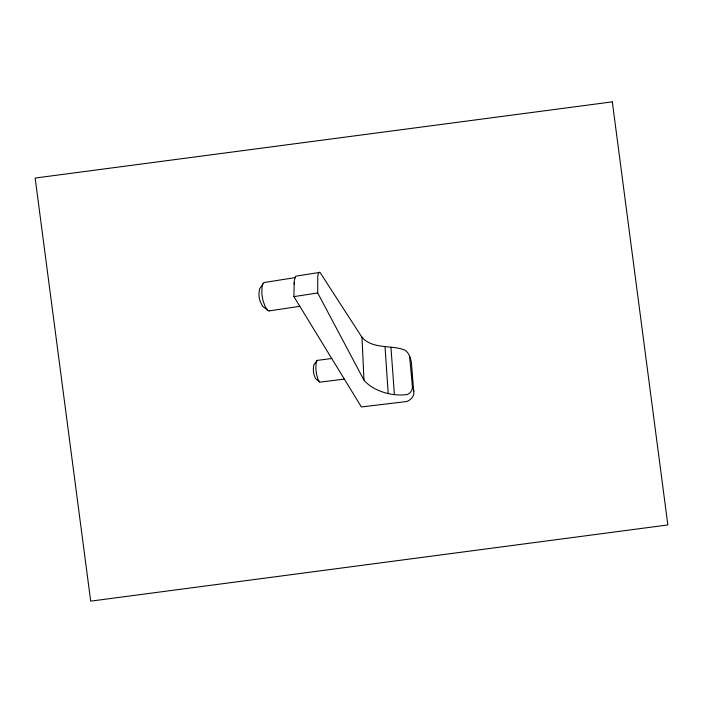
<?xml version="1.0" encoding="UTF-8"?>
<svg xmlns="http://www.w3.org/2000/svg" width="703" height="703" viewBox="0 0 703 703"><rect width="100%" height="100%" fill="white"/><g stroke="black" fill="none" stroke-linecap="round" stroke-linejoin="round"><path stroke-width="1.05" d="M293.889 296.613L294.249 280.673L295.664 276.2L319.97 272.351L361.983 337.308C372.731 349.488 391.07 344.707 404.656 349.997C408.671 352.352 410.288 357.089 411.158 361.386A8.577 8.208 -8 0 1 411.466 362.985L413.847 393.847A10.686 10.237 -8 0 1 412.143 397.529A10.132 9.701 -8 0 1 411.097 398.75L409.858 399.805A12.215 11.696 -8 0 1 406.51 401.554L361.368 406.949L293.889 296.613L317.712 292.975L363.978 380.156C373.249 391.307 392.933 396.8 407.459 394.48C410.614 393.162 412.802 389.752 412.415 386.316L409.55 356.14M294.118 284.065L294.17 282.799M317.501 360.331A1.019 0.975 -8 0 0 316.912 360.797L316.051 363.407L315.875 368.012A43.612 41.749 -8 0 0 316.754 375.077L318.046 379.506L319.496 381.843A1.011 0.967 -8 0 0 320.208 382.124L344.347 379.11M316.886 360.78L313.793 364.945L313.31 368.908A28.876 27.645 -8 0 0 314.048 374.857L315.48 378.574L319.496 381.843M319.347 272.21L318.327 273.344L317.738 276.332L317.712 292.975M264.469 282.474L294.838 277.659M269.363 310.858L299.829 306.323M317.51 360.358L331.746 358.504M267.755 310.313L262.509 306.183L260.215 301.49A30.027 28.744 -8 0 1 258.941 294.188L259.521 289.03L263.115 283.485L261.964 287.193L261.85 293.028A45.22 43.287 -8 0 0 263.353 301.719L265.426 307.185L267.755 310.313A2.25 2.153 -8 0 0 269.363 310.928M412.415 386.316L414.023 391.14M390.956 347.467L394.374 394.146M385.033 346.684L388.161 392.898M361.983 337.308L363.978 380.156M263.168 283.511A2.179 2.083 -8 0 1 264.442 282.413M612.313 101.856L35.15 178.052L90.687 601.144L667.85 524.948L612.313 101.856"/></g></svg>
